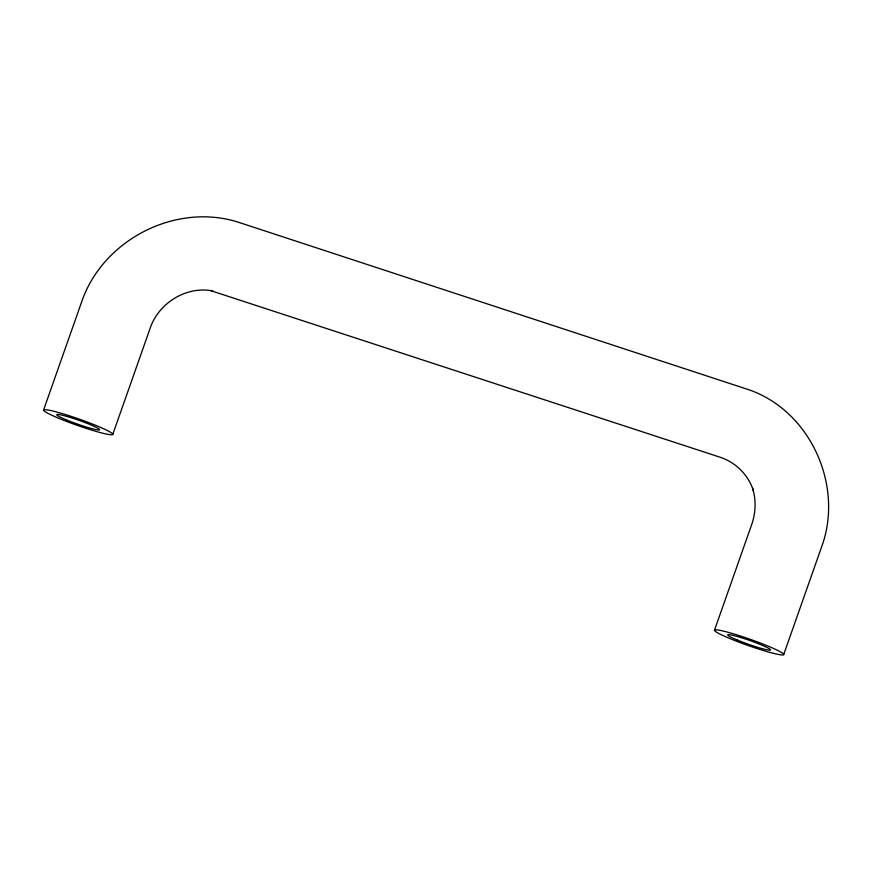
<?xml version="1.0" encoding="UTF-8"?>
<svg xmlns="http://www.w3.org/2000/svg" width="872" height="872" viewBox="0 0 872 872"><rect width="100%" height="100%" fill="white"/><g stroke="black" fill="none" stroke-linecap="round" stroke-linejoin="round"><path stroke-width="1.31" d="M43.6 409.949L81.532 302.235C102.809 239.081 177.376 201.323 240.65 222.97L746.072 388.836C809.576 408.783 844.434 485.181 821.598 546.929L783.666 654.643A36.689 3.259 19.4 0 1 730.137 638.653A36.689 3.259 19.4 0 1 733.483 633.846A36.689 3.259 19.4 0 1 783.666 654.643M112.75 434.463A36.689 3.259 19.4 0 0 62.555 413.677A36.689 3.259 19.4 0 0 59.22 418.484A36.689 3.259 19.4 0 0 112.75 434.463L149.908 328.94C158.17 303.249 186.161 285.689 212.888 290.954L210.795 290.659L719.563 457.048C735.281 461.997 748.231 474.608 753.245 490.337L752.58 488.407C756.329 500.168 755.762 512.987 751.686 524.584L714.528 630.118M737.374 640.081A22.694 2.017 19.4 0 0 770.488 649.967A22.694 2.017 19.4 0 0 739.434 637.105A22.694 2.017 19.4 0 0 737.374 640.081M66.446 419.901A22.694 2.017 19.4 0 0 99.561 429.787A22.694 2.017 19.4 0 0 68.517 416.925A22.694 2.017 19.4 0 0 66.446 419.901"/></g></svg>
